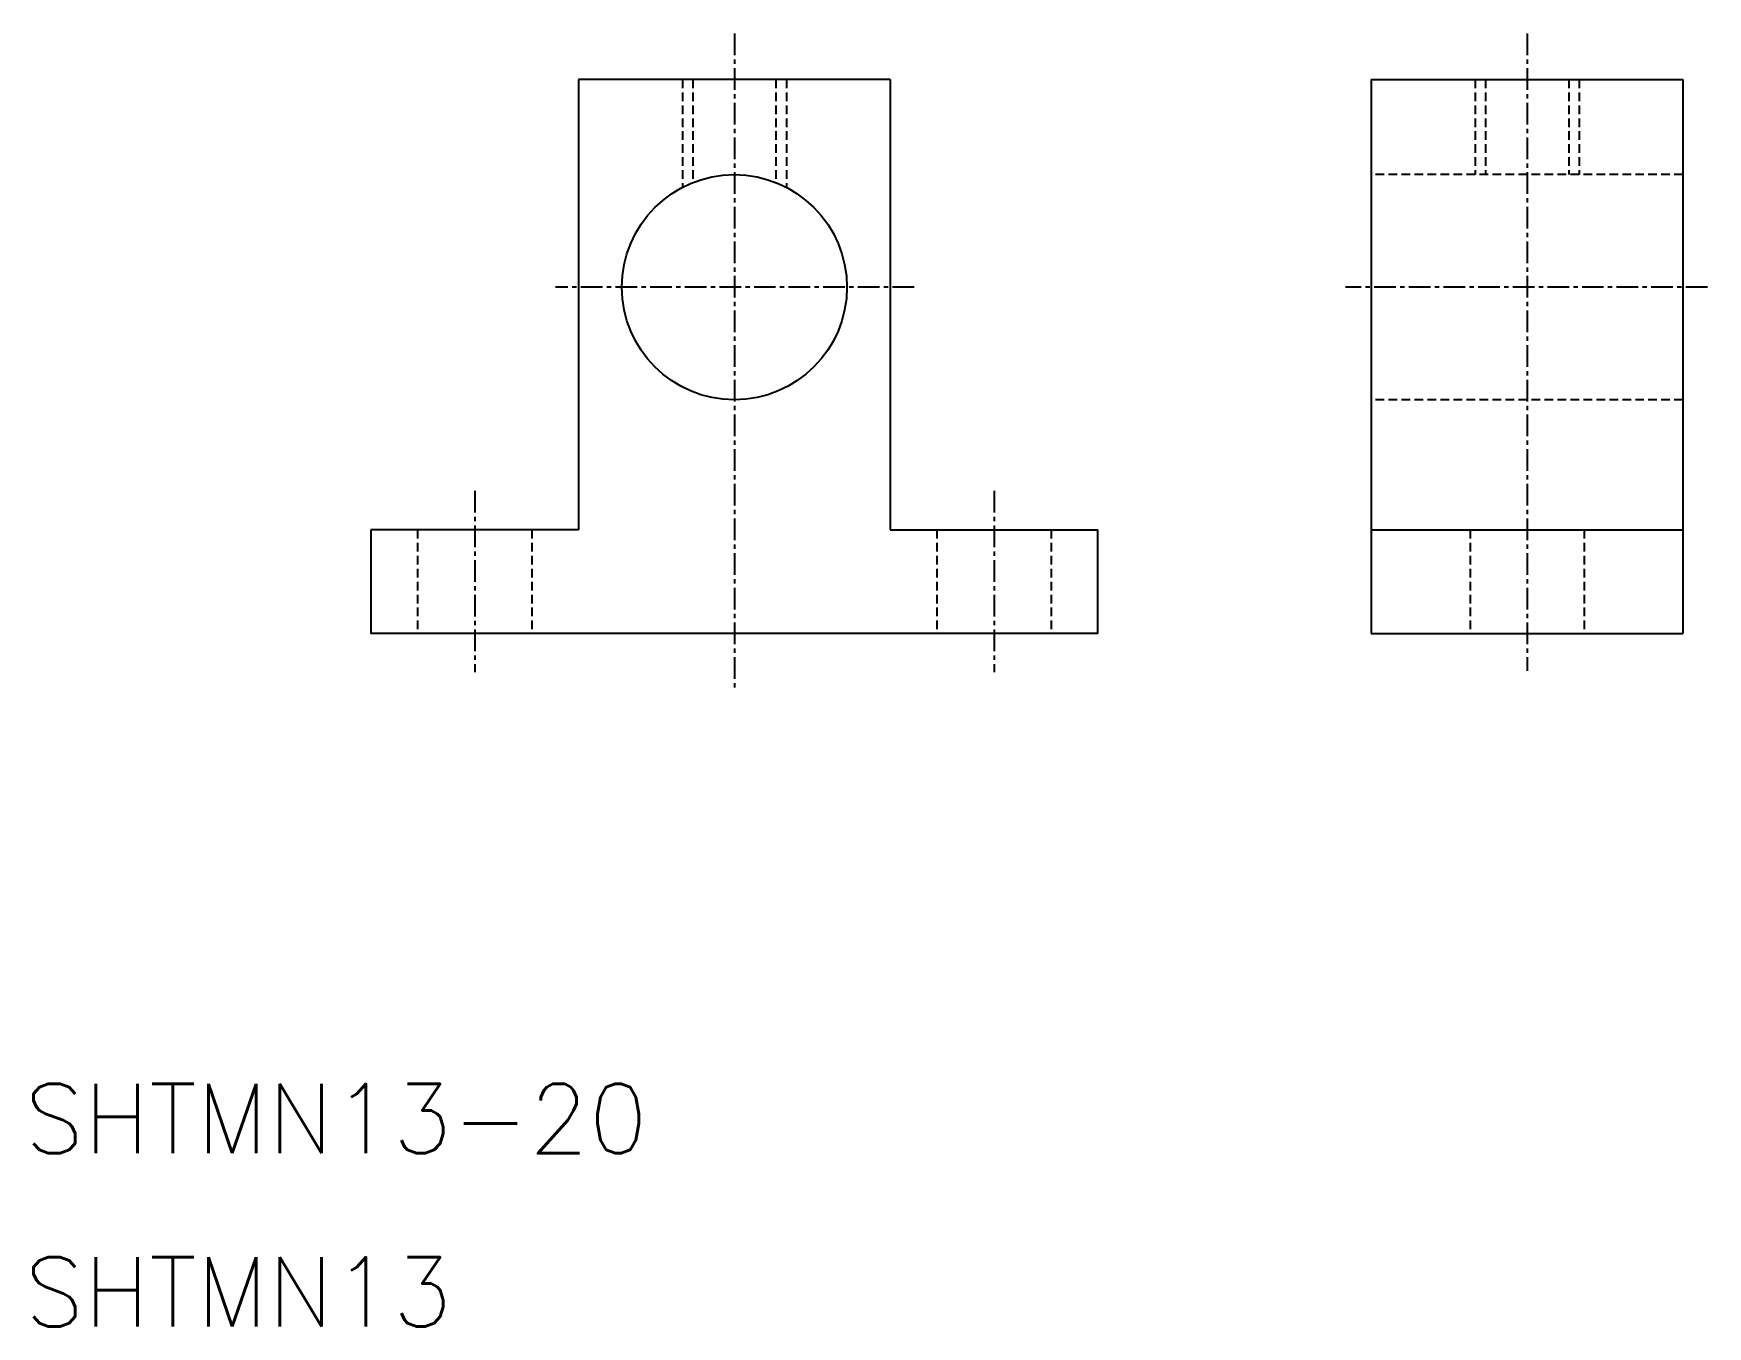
# Model space of a CAD drawing. Extents: x 4.2 to 100.9, y 3 to 77.6.
import ezdxf

# ---------------------------------------------------------------- set-up
doc = ezdxf.new("R2010")
doc.units = 0
doc.linetypes.add('CENTER', pattern=[2, 1.25, -0.25, 0.25, -0.25])
doc.linetypes.add('DASHED', pattern=[0.75, 0.5, -0.25])
doc.layers.get('0').update_dxf_attribs({"linetype": 'CONTINUOUS'})
doc.layers.add('CENTER', color=1, linetype='CENTER')
doc.styles.get("Standard").update_dxf_attribs({"font": 'txt.shx', "bigfont": 'extfont.shx'})

msp = doc.modelspace()

# ---------------------------------------------------------------- linework, layer by layer
at = {"color": 7, "linetype": 'CONTINUOUS'}
for p, q in [((53.677, 74.985), (35.677, 74.985)), ((35.677, 74.985), (35.677, 48.985)), ((53.677, 74.985), (53.677, 48.985)), ((81.465, 74.985), (99.465, 74.985)), ((81.465, 74.985), (81.465, 42.985)), ((99.465, 74.985), (99.465, 42.985)), ((23.677, 48.985), (23.677, 42.985)), ((35.677, 48.985), (23.677, 48.985)), ((53.677, 48.985), (65.677, 48.985)), ((65.677, 42.985), (65.677, 48.985)), ((81.465, 48.985), (99.465, 48.985)), ((65.677, 42.985), (23.677, 42.985)), ((44.677, 42.985), (44.677, 42.985)), ((54.127, 42.985), (54.127, 42.985)), ((81.465, 42.985), (99.465, 42.985))]:
    msp.add_line(p, q, dxfattribs=at)
at = {"color": 3, "linetype": 'DASHED'}
for p, q in [((41.677, 74.985), (41.677, 68.751)), ((42.277, 74.985), (42.277, 69.025)), ((47.077, 74.985), (47.077, 69.025)), ((47.677, 74.985), (47.677, 68.751)), ((87.465, 74.985), (87.465, 69.485)), ((88.065, 74.985), (88.065, 69.485)), ((92.865, 74.985), (92.865, 69.485)), ((93.465, 74.985), (93.465, 69.485)), ((99.465, 69.485), (81.465, 69.485)), ((99.465, 56.485), (81.465, 56.485)), ((26.377, 48.985), (26.377, 42.985)), ((32.977, 48.985), (32.977, 42.985)), ((56.377, 48.985), (56.377, 42.985)), ((62.977, 48.985), (62.977, 42.985)), ((87.165, 48.985), (87.165, 42.985)), ((93.765, 48.985), (93.765, 42.985))]:
    msp.add_line(p, q, dxfattribs=at)
at = {"color": 7, "linetype": 'CONTINUOUS'}
msp.add_circle((44.677, 62.985), 6.5, dxfattribs=at)
at = {"layer": 'CENTER', "color": 1, "linetype": 'CENTER'}
for p, q in [((44.677, 77.633), (44.677, 39.672)), ((90.465, 77.633), (90.465, 40.846)), ((55.06, 62.985), (34.35, 62.985)), ((100.884, 62.985), (79.972, 62.985)), ((29.677, 51.231), (29.677, 40.76)), ((59.677, 51.231), (59.677, 40.76))]:
    msp.add_line(p, q, dxfattribs=at)

# ---------------------------------------------------------------- texts
at = {"color": 7, "linetype": 'CONTINUOUS'}
for s, p in [('SHTMN13-20', (3.677, 12.985)), ('SHTMN13', (3.677, 2.985))]:
    msp.add_text(s, height=4, dxfattribs=at).set_placement(p)

doc.saveas('drawing.dxf')
